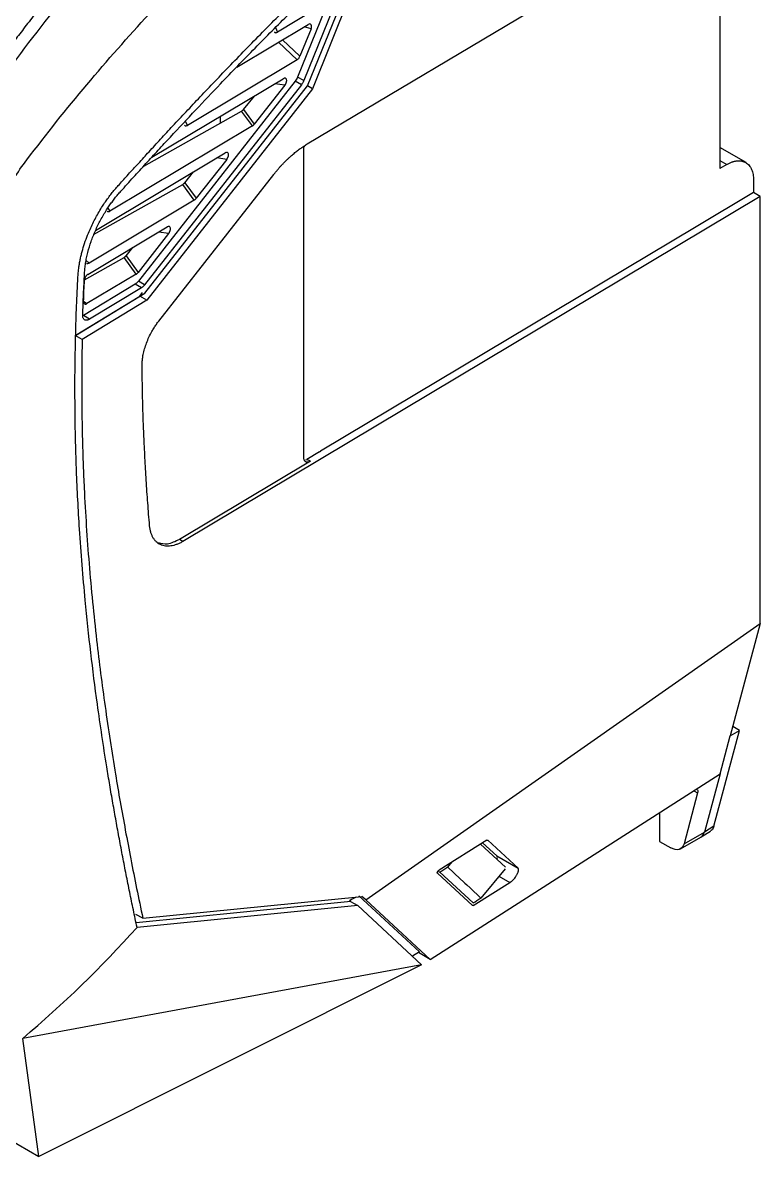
# Model space of a CAD drawing. Extents: x 86 to 639, y 68 to 658.
# Drawn here: x 562.2 to 638.6, y 67.6 to 185 of the extents above; entities that cross this region are included whole.
import ezdxf

# ---------------------------------------------------------------- set-up
doc = ezdxf.new("R2010")
doc.units = 0
doc.layers.get('0').update_dxf_attribs({"linetype": 'CONTINUOUS'})

msp = doc.modelspace()

# ---------------------------------------------------------------- linework, layer by layer
at = {"color": 7, "linetype": 'CONTINUOUS'}
for p, q in [((591.69, 172.48), (635.14, 198.45)), ((634.43, 198.03), (634.43, 169.94)), ((595.17, 190.5), (590.69, 179.41)), ((591.74, 178.51), (596.89, 191.27)), ((597.47, 191.19), (592.23, 178.2)), ((595.83, 190.17), (591.34, 179.04)), ((592.81, 186.58), (588.62, 184.07)), ((584.39, 180.43), (591.8, 184.86)), ((592.09, 184.41), (590.94, 181.58)), ((590.64, 181.2), (579.3, 174.41)), ((590.45, 179), (574.22, 158.28)), ((591.1, 178.62), (574.86, 157.9)), ((575.61, 171.1), (589.22, 179.24)), ((589.38, 178.57), (586.21, 174.53)), ((591.1, 178.62), (590.45, 179)), ((591.34, 179.04), (590.69, 179.41)), ((574.89, 157.01), (591.74, 178.51)), ((592.23, 178.2), (575.08, 156.31)), ((585.1, 176.05), (586.23, 177.45)), ((592.23, 178.2), (591.73, 178.5)), ((574.76, 170.18), (584.9, 175.88)), ((582.71, 174.65), (582.71, 175.35)), ((586.02, 174.35), (584.9, 175.88)), ((585.1, 176.05), (586.21, 174.53)), ((586.02, 174.35), (571.26, 165.53)), ((569.76, 163.53), (583.21, 171.56)), ((591.33, 140.01), (591.33, 171.86)), ((637.13, 170.55), (634.43, 172.1)), ((583.36, 170.89), (580.2, 166.85)), ((635.15, 170.36), (634.43, 169.94)), ((576.34, 154.14), (588.22, 169.31)), ((579.01, 168.47), (579.92, 169.6)), ((569.58, 163.11), (578.82, 168.3)), ((580, 166.67), (578.82, 168.3)), ((579.01, 168.47), (580.2, 166.85)), ((637.9, 168.74), (637.9, 167.45)), ((638.61, 167.05), (578.83, 131.31)), ((637.9, 167.45), (631.96, 163.9)), ((638.61, 167.05), (637.9, 167.45)), ((638.61, 122.79), (638.61, 167.05)), ((580, 166.67), (569.1, 160.15)), ((568.98, 158.97), (577.19, 163.88)), ((631.96, 163.9), (593.06, 140.65)), ((577.34, 163.21), (574.18, 159.17)), ((572.93, 160.89), (573.62, 161.75)), ((568.64, 158.42), (572.73, 160.71)), ((573.98, 158.99), (572.73, 160.71)), ((572.93, 160.89), (574.18, 159.17)), ((573.98, 158.99), (568.89, 155.94)), ((573.88, 157.97), (568.52, 154.71)), ((574.52, 157.59), (569.15, 154.32)), ((574.52, 157.59), (573.88, 157.97)), ((574.86, 157.9), (574.22, 158.28)), ((567.68, 152.65), (574.37, 156.72)), ((567.71, 152.65), (574.89, 157.01)), ((575.08, 156.31), (568.39, 152.24)), ((574.37, 156.72), (574.65, 157.08)), ((575.08, 156.31), (574.37, 156.72)), ((569.15, 154.32), (568.52, 154.71)), ((567.72, 152.72), (567.71, 152.65)), ((568.39, 152.24), (567.68, 152.65)), ((591.51, 139.76), (591.67, 139.81)), ((592.95, 140.58), (591.67, 139.81)), ((592.03, 139.61), (591.67, 139.81)), ((592.95, 140.58), (593.06, 140.65)), ((592.03, 139.61), (578.47, 131.51)), ((578.83, 131.31), (578.47, 131.51)), ((597.77, 94.17), (638.61, 122.79)), ((638.61, 122.79), (635.49, 111.15)), ((633.8, 101.79), (636.46, 111.72)), ((635.49, 111.15), (636.46, 111.72)), ((636.46, 111.72), (635.75, 112.13)), ((634.44, 107.23), (635.49, 111.15)), ((604.42, 88.01), (634.44, 107.23)), ((634.44, 107.23), (632.83, 101.2)), ((632.12, 105.25), (630.71, 99.98)), ((628.18, 103.22), (628.18, 100.23)), ((630.71, 99.98), (632.83, 101.2)), ((632.47, 100.69), (633.45, 101.28)), ((633.8, 101.79), (632.83, 101.2)), ((610.29, 100.34), (605.34, 97.24)), ((612.22, 97.57), (609.65, 99.94)), ((611.32, 98.73), (609.86, 100.08)), ((613.52, 97.46), (610.38, 100.36)), ((628.18, 100.23), (629.34, 99.56)), ((630.34, 99.46), (632.46, 100.68)), ((611.32, 98.73), (613.52, 97.46)), ((606.25, 97.55), (606.72, 98.11)), ((608.8, 93.59), (605.17, 96.94)), ((605.28, 97.11), (605.42, 97.03)), ((608.86, 93.85), (605.42, 97.03)), ((612.18, 97.38), (609.68, 94.36)), ((608.89, 93.6), (612.68, 95.98)), ((518.08, 94.05), (563.89, 67.6)), ((596.22, 93.99), (573.97, 91.79)), ((574.67, 92.26), (597.35, 94.51)), ((596.75, 94.45), (596.08, 94.09)), ((596.22, 93.99), (596.08, 94.09)), ((596.17, 94.01), (596.92, 93.58)), ((603.33, 88.77), (597.04, 94.6)), ((597.77, 94.17), (597.35, 94.51)), ((597.77, 94.17), (604.42, 88.01)), ((596.92, 93.58), (574.07, 91.32)), ((596.92, 93.58), (603.54, 87.45)), ((574.67, 92.26), (573.96, 92.67)), ((603.33, 88.77), (602.58, 88.34)), ((604.42, 88.01), (603.22, 88.71)), ((603.54, 87.45), (562.23, 79.82)), ((603.54, 87.45), (563.89, 67.6)), ((563.89, 67.6), (562.23, 79.82))]:
    msp.add_line(p, q, dxfattribs=at)
at = {"color": 8, "linetype": 'CONTINUOUS'}
for p, q in [((588.4, 184.55), (588.62, 184.07)), ((592.09, 184.41), (591.37, 184.61)), ((589.15, 183.28), (590.94, 181.58)), ((590.64, 181.2), (588.72, 183.02)), ((589.38, 178.57), (588.35, 178.72)), ((579.07, 174.84), (579.3, 174.41)), ((583.36, 170.89), (582.33, 171.04)), ((634.43, 170.78), (635.15, 170.36)), ((571.04, 165.82), (571.26, 165.53)), ((577.34, 163.21), (576.32, 163.36)), ((568.76, 160.43), (569.1, 160.15)), ((568.54, 156.21), (568.89, 155.94)), ((631.71, 105.48), (632.12, 105.25)), ((610.38, 100.36), (610.38, 100.36)), ((611.55, 96.63), (612.68, 95.98))]:
    msp.add_line(p, q, dxfattribs=at)
at = {"color": 7, "linetype": 'CONTINUOUS', "flags": 128}
msp.add_lwpolyline([(606.25, 97.55), (607.53, 96.36), (607.88, 96.03), (607.98, 95.94), (608.03, 95.89), (608.21, 95.72), (608.55, 95.41), (609.68, 94.36)], dxfattribs=at)
at = {"color": 8, "linetype": 'CONTINUOUS'}
msp.add_arc((632.04, 101.37), 0.806, 301.6346, 348.1566, dxfattribs=at)
at = {"color": 7, "linetype": 'CONTINUOUS'}
for points, knots in [([(586.28, 209.34), (584.97, 208.14), (583.68, 206.9), (580.62, 203.87), (575.85, 198.91), (566.55, 188.04), (559.31, 178.39), (553.89, 170.85), (552.86, 169.41), (551.84, 167.96)], [0.006079, 0.006079, 0.006079, 0.006079, 0.579526, 0.579526, 1.370109, 2.734139, 4.938381, 4.938381, 5.45612, 5.45612, 5.45612, 5.45612]), ([(562.3, 170.34), (562.3, 170.34), (562.3, 170.34), (566.32, 175.71), (573.18, 183.86), (581.97, 192.95), (586.38, 197.23), (588, 198.78)], [0.523791, 0.523791, 0.523791, 0.523791, 0.523817, 0.523817, 2.72806, 4.09209, 4.882655, 4.882655, 4.882655, 4.882655]), ([(567.89, 191.42), (567.64, 191.11), (567.15, 190.51), (566.42, 189.61), (565.72, 188.74), (565.05, 187.9), (564.4, 187.08), (563.78, 186.29), (563.18, 185.53), (562.61, 184.79), (562.07, 184.08), (561.55, 183.41), (561.05, 182.76), (560.58, 182.13), (560.13, 181.54), (559.7, 180.98), (558.98, 180.02), (557.94, 178.62), (556.55, 176.75), (555.12, 174.79), (553.64, 172.74), (552.11, 170.61), (551.08, 169.16), (550.55, 168.42)], [0, 0, 0, 0, 0.0420064, 0.0826574, 0.1219544, 0.1598985, 0.1964906, 0.2317316, 0.2656221, 0.2981624, 0.3293529, 0.3591937, 0.3876851, 0.414827, 0.4406195, 0.4650626, 0.4881562, 0.565624, 0.6462287, 0.7299708, 0.8168491, 0.9068606, 1, 1, 1, 1]), ([(572.13, 168.17), (572.44, 168.51), (573.08, 169.23), (574.1, 170.34), (575.2, 171.55), (576.38, 172.83), (577.65, 174.21), (579.01, 175.66), (580.45, 177.2), (581.98, 178.81), (583.6, 180.5), (585.31, 182.26), (587.1, 184.1), (588.99, 186), (590.97, 187.97), (592.33, 189.29), (593.02, 189.97)], [0, 0, 0, 0, 0.045352, 0.094717, 0.148097, 0.20549, 0.266895, 0.332312, 0.40174, 0.475177, 0.552622, 0.634076, 0.719537, 0.809009, 0.902494, 1, 1, 1, 1]), ([(572.4, 167.59), (572.83, 168.07), (573.7, 169.03), (574.99, 170.44), (576.26, 171.83), (577.98, 173.69), (580.12, 175.99), (582.45, 178.44), (584.5, 180.58), (586.28, 182.41), (588.05, 184.2), (589.79, 185.95), (591.51, 187.65), (592.66, 188.77), (593.23, 189.32)], [0, 0, 0, 0, 0.063836, 0.126757, 0.188766, 0.249862, 0.376518, 0.499995, 0.586354, 0.671492, 0.755418, 0.83814, 0.919664, 1, 1, 1, 1]), ([(592.09, 184.41), (592.09, 184.43), (592.11, 184.47), (592.13, 184.53), (592.14, 184.59), (592.14, 184.64), (592.14, 184.68), (592.14, 184.72), (592.13, 184.76), (592.12, 184.79), (592.11, 184.81), (592.08, 184.87), (591.98, 184.94), (591.86, 184.9), (591.8, 184.86), (591.8, 184.86)], [0, 0, 0, 0, 0.067175, 0.130551, 0.190127, 0.245905, 0.297885, 0.34607, 0.390462, 0.431064, 0.467881, 0.50092, 0.757994, 0.998548, 1, 1, 1, 1]), ([(588.29, 184.1), (588.29, 184.1), (588.3, 184.07), (588.33, 184.04), (588.39, 184.01), (588.49, 184), (588.57, 184.05), (588.62, 184.07)], [0, 0, 0, 0, 0.064937, 0.22351, 0.379801, 0.683474, 1, 1, 1, 1]), ([(590.64, 181.2), (590.64, 181.2), (590.67, 181.21), (590.73, 181.26), (590.81, 181.34), (590.89, 181.45), (590.92, 181.53), (590.94, 181.58)], [0, 0, 0, 0, 0.002917, 0.237978, 0.500999, 0.694619, 1, 1, 1, 1]), ([(589.38, 178.57), (589.39, 178.59), (589.42, 178.62), (589.46, 178.68), (589.49, 178.74), (589.51, 178.8), (589.53, 178.85), (589.54, 178.9), (589.55, 178.94), (589.56, 178.98), (589.57, 179.02), (589.57, 179.1), (589.55, 179.2), (589.48, 179.28), (589.4, 179.3), (589.32, 179.29), (589.25, 179.26), (589.22, 179.24)], [0, 0, 0, 0, 0.055288, 0.107627, 0.157022, 0.203478, 0.247, 0.287595, 0.325271, 0.360041, 0.391919, 0.420922, 0.566994, 0.710614, 0.799857, 0.896183, 1, 1, 1, 1]), ([(591.34, 179.04), (591.33, 179.01), (591.3, 178.95), (591.26, 178.87), (591.21, 178.78), (591.15, 178.7), (591.12, 178.65), (591.1, 178.62)], [0, 0, 0, 0, 0.20208, 0.401223, 0.599316, 0.798278, 1, 1, 1, 1]), ([(585.1, 176.05), (585.09, 176.03), (585.06, 176), (585.01, 175.96), (584.97, 175.92), (584.94, 175.9), (584.92, 175.88), (584.9, 175.88)], [0, 0, 0, 0, 0.244254, 0.466368, 0.666351, 0.84422, 1, 1, 1, 1]), ([(578.98, 174.44), (578.98, 174.44), (579, 174.39), (579.06, 174.36), (579.17, 174.35), (579.26, 174.39), (579.3, 174.41)], [0, 0, 0, 0, 0.047133, 0.363516, 0.676556, 1, 1, 1, 1]), ([(586.02, 174.35), (586.03, 174.36), (586.06, 174.37), (586.1, 174.41), (586.16, 174.46), (586.19, 174.5), (586.21, 174.53)], [0, 0, 0, 0, 0.1811949, 0.4082622, 0.6812035, 1, 1, 1, 1]), ([(583.36, 170.89), (583.38, 170.91), (583.4, 170.94), (583.44, 171), (583.47, 171.06), (583.49, 171.12), (583.51, 171.17), (583.53, 171.22), (583.54, 171.26), (583.54, 171.3), (583.55, 171.34), (583.55, 171.42), (583.53, 171.52), (583.46, 171.6), (583.38, 171.62), (583.3, 171.61), (583.24, 171.58), (583.21, 171.56)], [0, 0, 0, 0, 0.0552876, 0.1076271, 0.1570224, 0.2034781, 0.2469997, 0.2875945, 0.3252712, 0.360041, 0.3919184, 0.4209222, 0.5669869, 0.7106104, 0.7998743, 0.8962007, 1, 1, 1, 1]), ([(588.22, 169.31), (588.28, 169.39), (588.42, 169.56), (588.62, 169.8), (588.82, 170.04), (589.03, 170.27), (589.24, 170.49), (589.46, 170.71), (589.67, 170.92), (589.94, 171.17), (590.25, 171.44), (590.6, 171.73), (590.96, 172), (591.33, 172.25), (591.57, 172.4), (591.69, 172.48)], [0, 0, 0, 0, 0.062749, 0.125293, 0.187699, 0.250035, 0.312367, 0.374764, 0.437291, 0.500017, 0.600238, 0.700072, 0.799793, 0.899677, 1, 1, 1, 1]), ([(591.33, 171.86), (591.33, 171.97), (591.34, 172.11), (591.4, 172.24), (591.41, 172.26)], [0, 0, 0, 0, 0.854689, 1, 1, 1, 1]), ([(635.15, 170.36), (635.2, 170.39), (635.29, 170.44), (635.42, 170.51), (635.56, 170.57), (635.69, 170.62), (635.81, 170.66), (635.93, 170.69), (636.04, 170.72), (636.15, 170.73), (636.26, 170.74), (636.36, 170.75), (636.45, 170.75), (636.54, 170.74), (636.63, 170.73), (636.71, 170.71), (636.78, 170.69), (636.85, 170.67), (636.92, 170.65), (636.98, 170.62), (637.04, 170.59), (637.15, 170.53), (637.29, 170.43), (637.46, 170.26), (637.59, 170.07), (637.71, 169.84), (637.8, 169.59), (637.86, 169.33), (637.9, 169.04), (637.9, 168.84), (637.9, 168.74)], [0, 0, 0, 0, 0.032413, 0.064046, 0.094899, 0.124973, 0.154266, 0.18278, 0.210514, 0.237468, 0.263642, 0.289036, 0.31365, 0.337484, 0.360538, 0.382813, 0.404307, 0.425022, 0.444956, 0.464111, 0.482485, 0.50008, 0.565518, 0.630114, 0.693868, 0.756778, 0.818847, 0.880073, 0.940458, 1, 1, 1, 1]), ([(567.95, 158.71), (567.96, 158.8), (567.97, 158.98), (568, 159.28), (568.03, 159.6), (568.08, 159.94), (568.15, 160.31), (568.23, 160.71), (568.43, 161.54), (568.74, 162.53), (569.26, 163.78), (569.79, 164.86), (570.34, 165.81), (570.79, 166.48), (571.1, 166.92), (571.43, 167.35), (571.77, 167.77), (572.01, 168.03), (572.13, 168.17)], [0, 0, 0, 0, 0.028986, 0.06022, 0.093704, 0.12944, 0.167428, 0.20767, 0.250163, 0.419635, 0.499968, 0.624874, 0.749847, 0.798286, 0.847521, 0.897551, 0.948376, 1, 1, 1, 1]), ([(579.01, 168.47), (579, 168.45), (578.97, 168.42), (578.93, 168.38), (578.89, 168.34), (578.85, 168.32), (578.83, 168.3), (578.82, 168.3)], [0, 0, 0, 0, 0.244254, 0.466368, 0.666351, 0.84422, 1, 1, 1, 1]), ([(568.63, 159.06), (568.64, 159.15), (568.65, 159.33), (568.67, 159.59), (568.71, 159.86), (568.75, 160.14), (568.79, 160.41), (568.85, 160.69), (568.91, 160.97), (569.05, 161.53), (569.3, 162.38), (569.75, 163.5), (570.28, 164.61), (570.79, 165.46), (571.19, 166.07), (571.48, 166.47), (571.77, 166.86), (572.08, 167.24), (572.29, 167.47), (572.4, 167.59)], [0, 0, 0, 0, 0.031546, 0.062994, 0.094382, 0.125749, 0.157134, 0.188576, 0.220113, 0.251783, 0.375696, 0.499886, 0.624061, 0.748034, 0.798658, 0.849007, 0.899241, 0.949519, 1, 1, 1, 1]), ([(580, 166.67), (580.01, 166.68), (580.04, 166.69), (580.09, 166.73), (580.14, 166.78), (580.18, 166.82), (580.2, 166.85)], [0, 0, 0, 0, 0.1811937, 0.4082607, 0.6812023, 1, 1, 1, 1]), ([(570.98, 165.53), (570.98, 165.53), (570.99, 165.5), (571.05, 165.48), (571.15, 165.47), (571.23, 165.51), (571.26, 165.53)], [0, 0, 0, 0, 0.0146144, 0.3437202, 0.6691674, 1, 1, 1, 1]), ([(577.34, 163.21), (577.36, 163.23), (577.39, 163.26), (577.42, 163.32), (577.45, 163.38), (577.48, 163.44), (577.5, 163.49), (577.51, 163.54), (577.52, 163.58), (577.53, 163.63), (577.53, 163.66), (577.53, 163.74), (577.51, 163.84), (577.45, 163.92), (577.36, 163.94), (577.28, 163.93), (577.22, 163.9), (577.19, 163.88)], [0, 0, 0, 0, 0.055288, 0.107627, 0.157022, 0.203478, 0.247, 0.287595, 0.325271, 0.360041, 0.391918, 0.420922, 0.566989, 0.710612, 0.799869, 0.896195, 1, 1, 1, 1]), ([(568.83, 160.14), (568.85, 160.13), (568.89, 160.11), (568.95, 160.1), (569.02, 160.11), (569.07, 160.14), (569.1, 160.15)], [0, 0, 0, 0, 0.249635, 0.493897, 0.747445, 1, 1, 1, 1]), ([(572.93, 160.89), (572.91, 160.87), (572.88, 160.84), (572.84, 160.79), (572.8, 160.76), (572.76, 160.73), (572.74, 160.72), (572.73, 160.71)], [0, 0, 0, 0, 0.244254, 0.466368, 0.666351, 0.84422, 1, 1, 1, 1]), ([(568.45, 154.75), (568.46, 155.11), (568.49, 155.82), (568.53, 156.9), (568.58, 157.98), (568.62, 158.7), (568.63, 159.06)], [0, 0, 0, 0, 0.250005, 0.5, 0.749995, 1, 1, 1, 1]), ([(568.98, 158.97), (568.96, 158.96), (568.93, 158.94), (568.88, 158.9), (568.83, 158.85), (568.78, 158.79), (568.74, 158.72), (568.69, 158.64), (568.66, 158.55), (568.64, 158.46), (568.63, 158.4), (568.63, 158.38)], [0, 0, 0, 0, 0.0926136, 0.1898407, 0.2909557, 0.3949926, 0.5007963, 0.6170248, 0.7483674, 0.8775586, 1, 1, 1, 1]), ([(573.98, 158.99), (574, 159), (574.02, 159.02), (574.07, 159.05), (574.12, 159.1), (574.16, 159.14), (574.18, 159.17)], [0, 0, 0, 0, 0.181194, 0.408261, 0.681202, 1, 1, 1, 1]), ([(568.54, 156.17), (568.55, 156.53), (568.58, 157.27), (568.61, 158.01), (568.63, 158.38)], [0, 0, 0, 0, 0.5, 1, 1, 1, 1]), ([(574.86, 157.9), (574.84, 157.88), (574.8, 157.82), (574.73, 157.75), (574.66, 157.69), (574.59, 157.63), (574.54, 157.6), (574.52, 157.59)], [0, 0, 0, 0, 0.202325, 0.401376, 0.599254, 0.798093, 1, 1, 1, 1]), ([(568.54, 156.17), (568.54, 156.15), (568.54, 156.11), (568.55, 156.06), (568.56, 156.01), (568.59, 155.96), (568.65, 155.9), (568.72, 155.89), (568.8, 155.9), (568.85, 155.92), (568.87, 155.93), (568.89, 155.94)], [0, 0, 0, 0, 0.080615, 0.164929, 0.252417, 0.372197, 0.499909, 0.746701, 0.871913, 0.937171, 1, 1, 1, 1]), ([(569.15, 154.32), (569.13, 154.31), (569.09, 154.29), (569.02, 154.26), (568.96, 154.24), (568.91, 154.22), (568.83, 154.22), (568.74, 154.22), (568.64, 154.26), (568.56, 154.33), (568.49, 154.45), (568.45, 154.58), (568.45, 154.7), (568.45, 154.75)], [0, 0, 0, 0, 0.055588, 0.110486, 0.16513, 0.219964, 0.275428, 0.384259, 0.49339, 0.618684, 0.744315, 0.871909, 1, 1, 1, 1]), ([(574.6, 149.53), (574.6, 149.59), (574.6, 149.71), (574.61, 149.89), (574.62, 150.08), (574.65, 150.27), (574.67, 150.46), (574.73, 150.79), (574.85, 151.26), (575.05, 151.86), (575.3, 152.47), (575.57, 152.99), (575.83, 153.43), (576.07, 153.8), (576.25, 154.03), (576.34, 154.14)], [0, 0, 0, 0, 0.0418321, 0.0834964, 0.1250737, 0.166645, 0.2082919, 0.250095, 0.3750099, 0.5000297, 0.6249447, 0.7499645, 0.8333483, 0.9164766, 1, 1, 1, 1]), ([(574.07, 91.32), (573.94, 91.92), (573.69, 93.14), (573.31, 94.96), (572.95, 96.79), (572.59, 98.63), (572.24, 100.48), (571.9, 102.33), (571.57, 104.2), (571.25, 106.07), (570.69, 109.47), (569.74, 115.77), (568.77, 123.97), (568.12, 132.09), (567.84, 137.38), (567.73, 140.96), (567.67, 143.27), (567.65, 145.59), (567.64, 147.93), (567.66, 150.28), (567.7, 151.86), (567.71, 152.65)], [0, 0, 0, 0, 0.0318897, 0.0637804, 0.0956713, 0.1275617, 0.1594511, 0.1913391, 0.2232255, 0.25511, 0.2869926, 0.396247, 0.5728626, 0.6908157, 0.7865121, 0.8220971, 0.8576797, 0.8932603, 0.9288397, 0.964419, 1, 1, 1, 1]), ([(568.39, 152.24), (568.38, 151.85), (568.37, 151.06), (568.35, 149.88), (568.34, 148.71), (568.34, 147.52), (568.34, 146.34), (568.35, 145.16), (568.37, 143.98), (568.39, 142.79), (568.42, 141.6), (568.45, 140.41), (568.49, 139.22), (568.54, 138.03), (568.7, 134.6), (569.07, 128.89), (569.82, 121.36), (570.75, 114.1), (571.6, 108.54), (572.33, 104.29), (572.86, 101.36), (573.43, 98.38), (574.03, 95.33), (574.45, 93.3), (574.67, 92.26)], [0, 0, 0, 0, 0.018089, 0.036255, 0.0545, 0.072824, 0.091228, 0.109713, 0.128278, 0.146926, 0.165656, 0.18447, 0.203368, 0.222351, 0.241419, 0.368084, 0.499751, 0.615529, 0.736478, 0.786518, 0.837886, 0.890587, 0.944624, 1, 1, 1, 1]), ([(575.37, 132.94), (575.34, 133.34), (575.27, 134.12), (575.19, 135.3), (575.1, 136.47), (575.03, 137.64), (574.95, 138.81), (574.89, 139.97), (574.82, 141.45), (574.74, 143.23), (574.67, 145.34), (574.62, 147.43), (574.61, 148.83), (574.6, 149.53)], [0, 0, 0, 0, 0.072672, 0.144927, 0.216766, 0.288192, 0.359207, 0.429814, 0.500014, 0.626713, 0.752268, 0.876691, 1, 1, 1, 1]), ([(592.03, 139.61), (592, 139.6), (591.96, 139.57), (591.89, 139.55), (591.82, 139.53), (591.74, 139.51), (591.64, 139.51), (591.53, 139.55), (591.44, 139.63), (591.38, 139.73), (591.34, 139.86), (591.33, 139.96), (591.33, 140.01)], [0, 0, 0, 0, 0.062924, 0.125198, 0.187427, 0.250218, 0.375005, 0.500147, 0.624933, 0.750075, 0.87477, 1, 1, 1, 1]), ([(578.83, 131.31), (578.78, 131.28), (578.67, 131.22), (578.51, 131.13), (578.35, 131.06), (578.14, 130.98), (577.88, 130.89), (577.57, 130.83), (577.28, 130.81), (576.91, 130.83), (576.48, 130.95), (576.12, 131.2), (575.87, 131.47), (575.72, 131.71), (575.59, 131.97), (575.49, 132.27), (575.41, 132.59), (575.38, 132.83), (575.37, 132.94)], [0, 0, 0, 0, 0.031313, 0.06255, 0.093777, 0.125062, 0.187539, 0.250091, 0.312569, 0.375121, 0.500016, 0.624912, 0.687389, 0.749941, 0.812419, 0.874971, 0.937429, 1, 1, 1, 1]), ([(578.47, 131.51), (578.04, 131.3), (577.24, 130.9), (576.6, 131.08), (576.31, 131.15)], [0, 0, 0, 0, 0.543454, 1, 1, 1, 1]), ([(631.96, 105.65), (631.99, 105.65), (632.07, 105.63), (632.13, 105.54), (632.15, 105.4), (632.13, 105.3), (632.12, 105.25)], [0, 0, 0, 0, 0.193145, 0.530243, 0.764388, 1, 1, 1, 1]), ([(633.8, 101.79), (633.75, 101.65), (633.67, 101.43), (633.5, 101.34), (633.44, 101.31)], [0, 0, 0, 0, 0.639875, 1, 1, 1, 1]), ([(610.29, 100.34), (610.3, 100.35), (610.32, 100.36), (610.35, 100.37), (610.37, 100.37), (610.38, 100.36), (610.38, 100.36)], [0, 0, 0, 0, 0.247898, 0.499314, 0.749862, 1, 1, 1, 1]), ([(630.71, 99.98), (630.63, 99.68), (630.45, 99.47), (629.96, 99.32), (629.65, 99.38), (629.34, 99.56)], [0, 0, 0, 0, 0.5, 0.5, 1, 1, 1, 1]), ([(611.35, 98.38), (611.36, 98.41), (611.39, 98.51), (611.38, 98.64), (611.34, 98.7), (611.32, 98.73)], [0, 0, 0, 0, 0.1873097, 0.5952616, 1, 1, 1, 1]), ([(605.17, 96.94), (605.17, 96.95), (605.16, 96.95), (605.16, 96.97), (605.16, 97.01), (605.18, 97.06), (605.22, 97.12), (605.25, 97.17), (605.29, 97.21), (605.32, 97.23), (605.34, 97.24)], [0, 0, 0, 0, 0.085753, 0.16981, 0.255225, 0.498008, 0.621977, 0.744899, 0.873179, 1, 1, 1, 1]), ([(612.68, 95.98), (612.7, 95.99), (612.75, 96.02), (612.81, 96.06), (612.88, 96.12), (612.95, 96.18), (613.02, 96.25), (613.13, 96.36), (613.27, 96.54), (613.42, 96.77), (613.51, 96.97), (613.55, 97.11), (613.58, 97.22), (613.58, 97.32), (613.56, 97.41), (613.53, 97.44), (613.52, 97.46)], [0, 0, 0, 0, 0.039406, 0.079967, 0.121545, 0.163969, 0.207039, 0.250537, 0.367537, 0.500175, 0.624855, 0.688246, 0.749826, 0.844102, 0.927367, 1, 1, 1, 1]), ([(608.89, 93.6), (608.88, 93.59), (608.86, 93.58), (608.83, 93.58), (608.81, 93.58), (608.8, 93.58), (608.8, 93.59)], [0, 0, 0, 0, 0.24793, 0.49931, 0.749783, 1, 1, 1, 1])]:
    msp.add_open_spline(points, degree=3, knots=knots, dxfattribs=at)
for points in [[(590.69, 179.41), (590.63, 179.27), (590.55, 179.12), (590.45, 179)], [(559.99, 166.13), (560.55, 167.61), (561.35, 169.07), (562.3, 170.34)], [(567.72, 152.72), (567.77, 154.7), (567.84, 156.69), (567.95, 158.71)], [(574.22, 158.28), (574.12, 158.15), (574, 158.04), (573.88, 157.97)], [(606.25, 97.55), (605.97, 97.37), (605.69, 97.2), (605.42, 97.03)], [(608.86, 93.85), (609.14, 94.02), (609.41, 94.19), (609.68, 94.36)], [(562.23, 79.82), (566.41, 83.34), (570.37, 87.19), (574.07, 91.32)]]:
    msp.add_open_spline(points, degree=3, dxfattribs=at)

doc.saveas('drawing.dxf')
